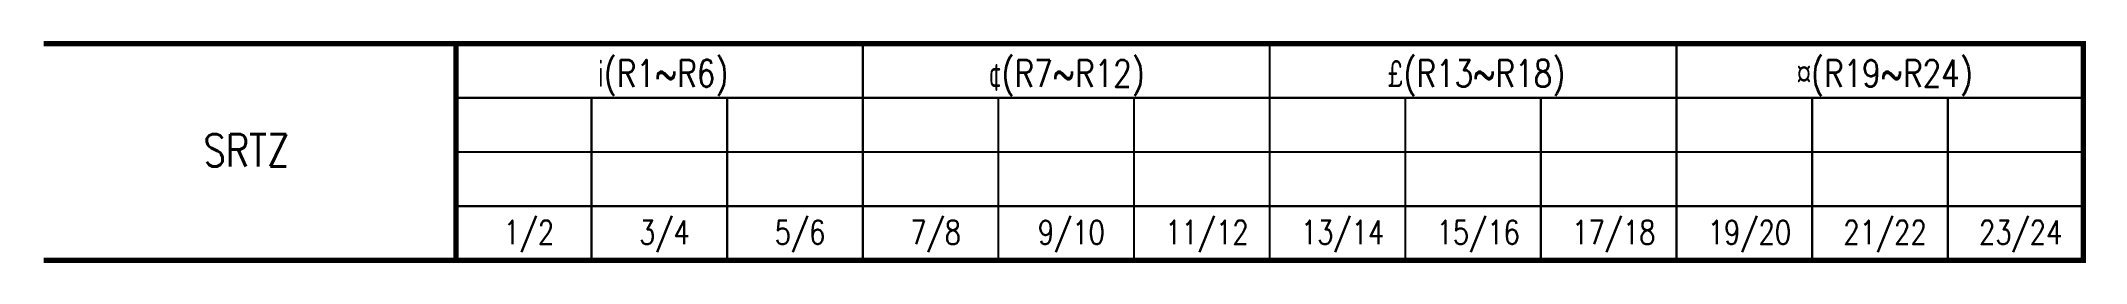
# Model space of a CAD drawing. Header units: millimetres. Extents: x 0 to 188, y 0 to 20.
import ezdxf
from ezdxf.enums import TextEntityAlignment as Align

# ---------------------------------------------------------------- set-up
doc = ezdxf.new("R2010")
doc.units = ezdxf.units.MM
doc.styles.get("Standard").update_dxf_attribs({"font": 'txt.shx', "bigfont": 'hztxt.shx'})

msp = doc.modelspace()

# ---------------------------------------------------------------- linework, layer by layer
at = {"const_width": 0.5}
for points in [[(0, 20), (188, 20)], [(38, 15), (38, 0), (188, 0), (188, 20), (38, 20), (38, 15)], [(0, 0), (188, 0)]]:
    msp.add_lwpolyline(points, dxfattribs=at)
at = {"color": 7, "const_width": 0.2}
for points in [[(75.5, 20), (75.5, 0)], [(113, 20), (113, 0)], [(113, 20), (113, 0)], [(150.5, 20), (150.5, 0)], [(38, 15), (188, 15)], [(50.5, 15), (50.5, 0)], [(63, 15), (63, 0)], [(88, 15), (88, 0)], [(100.5, 15), (100.5, 0)], [(125.5, 15), (125.5, 0)], [(138, 15), (138, 0)], [(163, 15), (163, 0)], [(175.5, 15), (175.5, 0)], [(38, 10), (188, 10)], [(38, 5), (188, 5)]]:
    msp.add_lwpolyline(points, dxfattribs=at)

# ---------------------------------------------------------------- texts
at = {"color": 7, "width": 0.8}
for s, height, p in [('%%161(R1~R6)', 2.5, (57.1, 16)), ('%%162(R7~R12)', 2.5, (94.3, 16)), ('%%163(R13~R18)', 2.5, (132.1, 16)), ('%%164(R19~R24)', 2.5, (169.7, 16)), ('1/2', 2.2, (44.72, 1.49)), ('3/4', 2.2, (57.22, 1.49)), ('5/6', 2.2, (69.72, 1.49)), ('7/8', 2.2, (82.22, 1.49)), ('9/10', 2.2, (94.72, 1.49)), ('11/12', 2.2, (107.22, 1.49)), ('13/14', 2.2, (119.72, 1.49)), ('15/16', 2.2, (132.22, 1.49)), ('17/18', 2.2, (144.72, 1.49)), ('19/20', 2.2, (157.22, 1.49)), ('21/22', 2.2, (169.72, 1.49)), ('23/24', 2.2, (182.22, 1.49))]:
    msp.add_text(s, height=height, dxfattribs=at).set_placement(p, align=Align.CENTER)
at = {"width": 0.8}
msp.add_text('SRTZ', height=3, dxfattribs=at).set_placement((18.69, 10.16), align=Align.MIDDLE)

doc.saveas('drawing.dxf')
